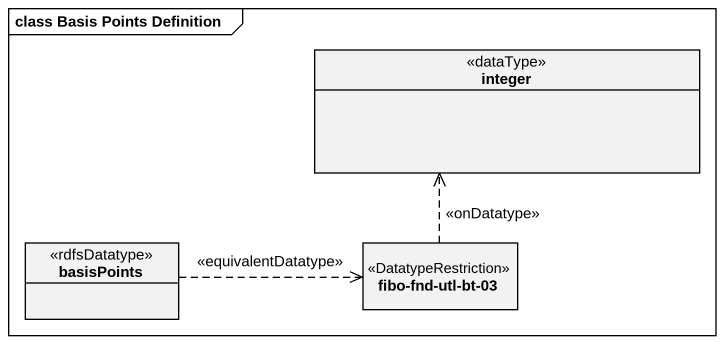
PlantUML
@startuml
mainframe class Basis Points Definition
hide circle
hide empty members
class integer <<dataType>>
class basisPoints <<rdfsDatatype>>
class "fibo-fnd-utl-bt-03" as fibo_fnd_utl_bt_03 <<DatatypeRestriction>>
basisPoints .right.> fibo_fnd_utl_bt_03 : <<equivalentDatatype>>
fibo_fnd_utl_bt_03 .up.> integer : <<onDatatype>>
@enduml
